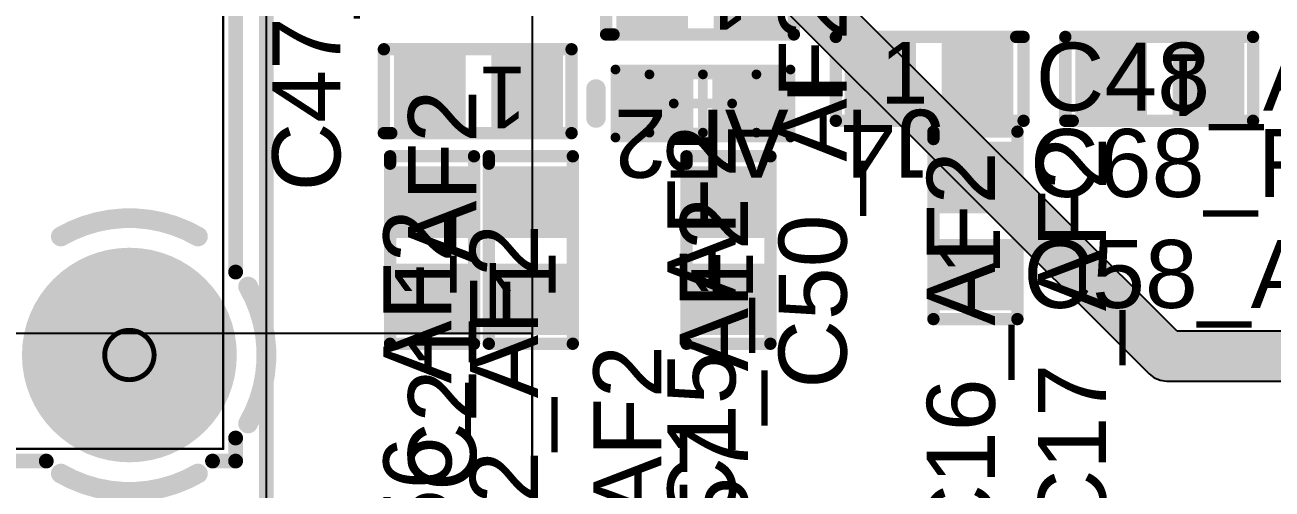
# Model space of a CAD drawing. Header units: inches. Extents: x -1.3 to 11.9, y -6.8 to 4.2.
# Drawn here: x 0.215 to 0.72, y 0.594 to 0.782 of the extents above; entities that cross this region are included whole.
import ezdxf

# ---------------------------------------------------------------- set-up
doc = ezdxf.new("R2010")
doc.units = ezdxf.units.IN
doc.header["$MEASUREMENT"] = 0
for name, color, linetype in [('02_GND1', 76, 'Continuous'), ('03_SIG1', 76, 'Continuous'), ('04_GND2', 16, 'Continuous'), ('05_SIG2', 156, 'Continuous'), ('06_GND3', 216, 'Continuous'), ('07_SIG3', 216, 'Continuous'), ('08_GND4', 136, 'Continuous'), ('09_PWR1', 136, 'Continuous'), ('10_PWR2', 136, 'Continuous'), ('11_GND5', 136, 'Continuous'), ('12_SIG4', 7, 'Continuous'), ('13_GND6', 136, 'Continuous'), ('14_SIG5', 136, 'Continuous'), ('15_GND7', 136, 'Continuous'), ('AB', 56, 'Continuous'), ('ASSY_DWG_INFO', 56, 'Continuous'), ('BOTTOM', 5, 'Continuous'), ('Bottom Solder', 6, 'Continuous'), ('FAB', 56, 'Continuous'), ('FAB_DWG_INFO', 1, 'Continuous'), ('Mechanical 13', 56, 'Continuous'), ('Pad Holes', 156, 'Continuous'), ('POT_INFO', 56, 'Continuous'), ('TOP', 1, 'Continuous'), ('Top Overlay', 2, 'Continuous'), ('Top Paste', 8, 'Continuous'), ('Top Solder', 216, 'Continuous')]:
    doc.layers.add(name, color=color, linetype=linetype)
doc.styles.add('Arial', font='', dxfattribs={"height": 0.2})
doc.styles.get('Arial').set_extended_font_data('Arial')

# ---------------------------------------------------------------- blocks, each defined once
blk = doc.blocks.new('C0402_173')
at = {"layer": 'TOP'}
for points in [[(-0.031, -0.0125), (-0.031, 0.0125), (-0.006, 0.0125), (-0.006, -0.0125)], [(0.0084, -0.0125), (0.0084, 0.0125), (0.0334, 0.0125), (0.0334, -0.0125)]]:
    blk.add_hatch(color=1, dxfattribs=at).paths.add_polyline_path(points)
at = {"layer": 'Top Paste'}
for points in [[(-0.031, -0.0125), (-0.031, 0.0125), (-0.006, 0.0125), (-0.006, -0.0125)], [(0.0084, -0.0125), (0.0084, 0.0125), (0.0334, 0.0125), (0.0334, -0.0125)]]:
    blk.add_hatch(color=8, dxfattribs=at).paths.add_polyline_path(points)
at = {"layer": 'Top Solder'}
for points in [[(-0.033, -0.0145), (-0.033, 0.0145), (-0.004, 0.0145), (-0.004, -0.0145)], [(0.0064, -0.0145), (0.0064, 0.0145), (0.0354, 0.0145), (0.0354, -0.0145)]]:
    blk.add_hatch(color=216, dxfattribs=at).paths.add_polyline_path(points)
at = {"layer": 'ASSY_DWG_INFO'}
for points in [[(-0.0365, 0.017, 0.005, 0.005, 0), (-0.0365, -0.017, 0.005, 0.005, 0)], [(0.0395, 0.017, 0.005, 0.005, 0), (-0.0365, 0.017, 0.005, 0.005, 0)], [(0.0395, 0.017, 0.005, 0.005, 0), (0.0395, -0.017, 0.005, 0.005, 0)], [(0.0395, -0.017, 0.005, 0.005, 0), (-0.0365, -0.017, 0.005, 0.005, 0)]]:
    blk.add_lwpolyline(points, format="xyseb", dxfattribs=at)
for points in [[(-0.03775, 0.017, 0.0025, 0.0025, 1), (-0.03525, 0.017, 0.0025, 0.0025, 1)], [(-0.03775, 0.017, 0.0025, 0.0025, 1), (-0.03525, 0.017, 0.0025, 0.0025, 1)], [(0.03825, 0.017, 0.0025, 0.0025, 1), (0.04075, 0.017, 0.0025, 0.0025, 1)], [(0.03825, 0.017, 0.0025, 0.0025, 1), (0.04075, 0.017, 0.0025, 0.0025, 1)], [(-0.03775, -0.017, 0.0025, 0.0025, 1), (-0.03525, -0.017, 0.0025, 0.0025, 1)], [(-0.03775, -0.017, 0.0025, 0.0025, 1), (-0.03525, -0.017, 0.0025, 0.0025, 1)], [(0.03825, -0.017, 0.0025, 0.0025, 1), (0.04075, -0.017, 0.0025, 0.0025, 1)], [(0.03825, -0.017, 0.0025, 0.0025, 1), (0.04075, -0.017, 0.0025, 0.0025, 1)]]:
    blk.add_lwpolyline(points, format="xyseb", close=True, dxfattribs=at)
at = {"layer": 'Top Overlay'}
for points in [[(0.0365, 0.017, 0.005, 0.005, 0), (-0.0365, 0.017, 0.005, 0.005, 0)], [(-0.0365, 0.017, 0.005, 0.005, 0), (-0.0365, -0.017, 0.005, 0.005, 0)], [(0.0395, 0.017, 0.005, 0.005, 0), (0.0365, 0.017, 0.005, 0.005, 0)], [(0.0395, 0.017, 0.005, 0.005, 0), (0.0395, -0.017, 0.005, 0.005, 0)], [(0.0395, -0.017, 0.005, 0.005, 0), (-0.0365, -0.017, 0.005, 0.005, 0)]]:
    blk.add_lwpolyline(points, format="xyseb", dxfattribs=at)
for points in [[(-0.03775, 0.017, 0.0025, 0.0025, 1), (-0.03525, 0.017, 0.0025, 0.0025, 1)], [(-0.03775, 0.017, 0.0025, 0.0025, 1), (-0.03525, 0.017, 0.0025, 0.0025, 1)], [(0.03525, 0.017, 0.0025, 0.0025, 1), (0.03775, 0.017, 0.0025, 0.0025, 1)], [(0.03525, 0.017, 0.0025, 0.0025, 1), (0.03775, 0.017, 0.0025, 0.0025, 1)], [(0.03825, 0.017, 0.0025, 0.0025, 1), (0.04075, 0.017, 0.0025, 0.0025, 1)], [(0.03825, 0.017, 0.0025, 0.0025, 1), (0.04075, 0.017, 0.0025, 0.0025, 1)], [(-0.03775, -0.017, 0.0025, 0.0025, 1), (-0.03525, -0.017, 0.0025, 0.0025, 1)], [(-0.03775, -0.017, 0.0025, 0.0025, 1), (-0.03525, -0.017, 0.0025, 0.0025, 1)], [(0.03825, -0.017, 0.0025, 0.0025, 1), (0.04075, -0.017, 0.0025, 0.0025, 1)], [(0.03825, -0.017, 0.0025, 0.0025, 1), (0.04075, -0.017, 0.0025, 0.0025, 1)]]:
    blk.add_lwpolyline(points, format="xyseb", close=True, dxfattribs=at)
at = {"layer": 'FAB', "style": 'Arial'}
blk.add_text('1', height=0.025, dxfattribs=at).set_placement((-0.0185, -0.01))
blk = doc.blocks.new('C0402_188')
at = {"layer": 'TOP'}
for points in [[(-0.031, -0.0125), (-0.031, 0.0125), (-0.006, 0.0125), (-0.006, -0.0125)], [(0.0084, -0.0125), (0.0084, 0.0125), (0.0334, 0.0125), (0.0334, -0.0125)]]:
    blk.add_hatch(color=1, dxfattribs=at).paths.add_polyline_path(points)
at = {"layer": 'Top Paste'}
for points in [[(-0.031, -0.0125), (-0.031, 0.0125), (-0.006, 0.0125), (-0.006, -0.0125)], [(0.0084, -0.0125), (0.0084, 0.0125), (0.0334, 0.0125), (0.0334, -0.0125)]]:
    blk.add_hatch(color=8, dxfattribs=at).paths.add_polyline_path(points)
at = {"layer": 'Top Solder'}
for points in [[(-0.033, -0.0145), (-0.033, 0.0145), (-0.004, 0.0145), (-0.004, -0.0145)], [(0.0064, -0.0145), (0.0064, 0.0145), (0.0354, 0.0145), (0.0354, -0.0145)]]:
    blk.add_hatch(color=216, dxfattribs=at).paths.add_polyline_path(points)
at = {"layer": 'ASSY_DWG_INFO'}
for points in [[(-0.0365, 0.017, 0.005, 0.005, 0), (-0.0365, -0.017, 0.005, 0.005, 0)], [(-0.0365, 0.017, 0.005, 0.005, 0), (0.0395, 0.017, 0.005, 0.005, 0)], [(0.0395, 0.017, 0.005, 0.005, 0), (0.0395, -0.017, 0.005, 0.005, 0)], [(-0.0365, -0.017, 0.005, 0.005, 0), (0.0395, -0.017, 0.005, 0.005, 0)]]:
    blk.add_lwpolyline(points, format="xyseb", dxfattribs=at)
for points in [[(-0.03775, 0.017, 0.0025, 0.0025, 1), (-0.03525, 0.017, 0.0025, 0.0025, 1)], [(-0.03775, 0.017, 0.0025, 0.0025, 1), (-0.03525, 0.017, 0.0025, 0.0025, 1)], [(0.03825, 0.017, 0.0025, 0.0025, 1), (0.04075, 0.017, 0.0025, 0.0025, 1)], [(0.03825, 0.017, 0.0025, 0.0025, 1), (0.04075, 0.017, 0.0025, 0.0025, 1)], [(-0.03775, -0.017, 0.0025, 0.0025, 1), (-0.03525, -0.017, 0.0025, 0.0025, 1)], [(-0.03775, -0.017, 0.0025, 0.0025, 1), (-0.03525, -0.017, 0.0025, 0.0025, 1)], [(0.03825, -0.017, 0.0025, 0.0025, 1), (0.04075, -0.017, 0.0025, 0.0025, 1)], [(0.03825, -0.017, 0.0025, 0.0025, 1), (0.04075, -0.017, 0.0025, 0.0025, 1)]]:
    blk.add_lwpolyline(points, format="xyseb", close=True, dxfattribs=at)
at = {"layer": 'Top Overlay'}
for points in [[(-0.0365, 0.017, 0.005, 0.005, 0), (0.0365, 0.017, 0.005, 0.005, 0)], [(-0.0365, 0.017, 0.005, 0.005, 0), (-0.0365, -0.017, 0.005, 0.005, 0)], [(0.0365, 0.017, 0.005, 0.005, 0), (0.0395, 0.017, 0.005, 0.005, 0)], [(0.0395, 0.017, 0.005, 0.005, 0), (0.0395, -0.017, 0.005, 0.005, 0)], [(-0.0365, -0.017, 0.005, 0.005, 0), (0.0395, -0.017, 0.005, 0.005, 0)]]:
    blk.add_lwpolyline(points, format="xyseb", dxfattribs=at)
for points in [[(-0.03775, 0.017, 0.0025, 0.0025, 1), (-0.03525, 0.017, 0.0025, 0.0025, 1)], [(-0.03775, 0.017, 0.0025, 0.0025, 1), (-0.03525, 0.017, 0.0025, 0.0025, 1)], [(0.03525, 0.017, 0.0025, 0.0025, 1), (0.03775, 0.017, 0.0025, 0.0025, 1)], [(0.03525, 0.017, 0.0025, 0.0025, 1), (0.03775, 0.017, 0.0025, 0.0025, 1)], [(0.03825, 0.017, 0.0025, 0.0025, 1), (0.04075, 0.017, 0.0025, 0.0025, 1)], [(0.03825, 0.017, 0.0025, 0.0025, 1), (0.04075, 0.017, 0.0025, 0.0025, 1)], [(-0.03775, -0.017, 0.0025, 0.0025, 1), (-0.03525, -0.017, 0.0025, 0.0025, 1)], [(-0.03775, -0.017, 0.0025, 0.0025, 1), (-0.03525, -0.017, 0.0025, 0.0025, 1)], [(0.03825, -0.017, 0.0025, 0.0025, 1), (0.04075, -0.017, 0.0025, 0.0025, 1)], [(0.03825, -0.017, 0.0025, 0.0025, 1), (0.04075, -0.017, 0.0025, 0.0025, 1)]]:
    blk.add_lwpolyline(points, format="xyseb", close=True, dxfattribs=at)
at = {"layer": 'FAB', "style": 'Arial'}
blk.add_text('1', height=0.025, dxfattribs=at).set_placement((-0.0185, -0.01))
blk = doc.blocks.new('C0402_190')
at = {"layer": 'TOP'}
for points in [[(-0.031, -0.0125), (-0.031, 0.0125), (-0.006, 0.0125), (-0.006, -0.0125)], [(0.0084, -0.0125), (0.0084, 0.0125), (0.0334, 0.0125), (0.0334, -0.0125)]]:
    blk.add_hatch(color=1, dxfattribs=at).paths.add_polyline_path(points)
at = {"layer": 'Top Paste'}
for points in [[(-0.031, -0.0125), (-0.031, 0.0125), (-0.006, 0.0125), (-0.006, -0.0125)], [(0.0084, -0.0125), (0.0084, 0.0125), (0.0334, 0.0125), (0.0334, -0.0125)]]:
    blk.add_hatch(color=8, dxfattribs=at).paths.add_polyline_path(points)
at = {"layer": 'Top Solder'}
for points in [[(-0.033, -0.0145), (-0.033, 0.0145), (-0.004, 0.0145), (-0.004, -0.0145)], [(0.0064, -0.0145), (0.0064, 0.0145), (0.0354, 0.0145), (0.0354, -0.0145)]]:
    blk.add_hatch(color=216, dxfattribs=at).paths.add_polyline_path(points)
at = {"layer": 'ASSY_DWG_INFO'}
for points in [[(-0.0365, 0.017, 0.005, 0.005, 0), (-0.0365, -0.017, 0.005, 0.005, 0)], [(-0.0365, 0.017, 0.005, 0.005, 0), (0.0395, 0.017, 0.005, 0.005, 0)], [(0.0395, 0.017, 0.005, 0.005, 0), (0.0395, -0.017, 0.005, 0.005, 0)], [(-0.0365, -0.017, 0.005, 0.005, 0), (0.0395, -0.017, 0.005, 0.005, 0)]]:
    blk.add_lwpolyline(points, format="xyseb", dxfattribs=at)
for points in [[(-0.03775, 0.017, 0.0025, 0.0025, 1), (-0.03525, 0.017, 0.0025, 0.0025, 1)], [(-0.03775, 0.017, 0.0025, 0.0025, 1), (-0.03525, 0.017, 0.0025, 0.0025, 1)], [(0.03825, 0.017, 0.0025, 0.0025, 1), (0.04075, 0.017, 0.0025, 0.0025, 1)], [(0.03825, 0.017, 0.0025, 0.0025, 1), (0.04075, 0.017, 0.0025, 0.0025, 1)], [(-0.03775, -0.017, 0.0025, 0.0025, 1), (-0.03525, -0.017, 0.0025, 0.0025, 1)], [(-0.03775, -0.017, 0.0025, 0.0025, 1), (-0.03525, -0.017, 0.0025, 0.0025, 1)], [(0.03825, -0.017, 0.0025, 0.0025, 1), (0.04075, -0.017, 0.0025, 0.0025, 1)], [(0.03825, -0.017, 0.0025, 0.0025, 1), (0.04075, -0.017, 0.0025, 0.0025, 1)]]:
    blk.add_lwpolyline(points, format="xyseb", close=True, dxfattribs=at)
at = {"layer": 'Top Overlay'}
for points in [[(-0.0365, 0.017, 0.005, 0.005, 0), (0.0365, 0.017, 0.005, 0.005, 0)], [(-0.0365, 0.017, 0.005, 0.005, 0), (-0.0365, -0.017, 0.005, 0.005, 0)], [(0.0365, 0.017, 0.005, 0.005, 0), (0.0395, 0.017, 0.005, 0.005, 0)], [(0.0395, 0.017, 0.005, 0.005, 0), (0.0395, -0.017, 0.005, 0.005, 0)], [(-0.0365, -0.017, 0.005, 0.005, 0), (0.0395, -0.017, 0.005, 0.005, 0)]]:
    blk.add_lwpolyline(points, format="xyseb", dxfattribs=at)
for points in [[(-0.03775, 0.017, 0.0025, 0.0025, 1), (-0.03525, 0.017, 0.0025, 0.0025, 1)], [(-0.03775, 0.017, 0.0025, 0.0025, 1), (-0.03525, 0.017, 0.0025, 0.0025, 1)], [(0.03525, 0.017, 0.0025, 0.0025, 1), (0.03775, 0.017, 0.0025, 0.0025, 1)], [(0.03525, 0.017, 0.0025, 0.0025, 1), (0.03775, 0.017, 0.0025, 0.0025, 1)], [(0.03825, 0.017, 0.0025, 0.0025, 1), (0.04075, 0.017, 0.0025, 0.0025, 1)], [(0.03825, 0.017, 0.0025, 0.0025, 1), (0.04075, 0.017, 0.0025, 0.0025, 1)], [(-0.03775, -0.017, 0.0025, 0.0025, 1), (-0.03525, -0.017, 0.0025, 0.0025, 1)], [(-0.03775, -0.017, 0.0025, 0.0025, 1), (-0.03525, -0.017, 0.0025, 0.0025, 1)], [(0.03825, -0.017, 0.0025, 0.0025, 1), (0.04075, -0.017, 0.0025, 0.0025, 1)], [(0.03825, -0.017, 0.0025, 0.0025, 1), (0.04075, -0.017, 0.0025, 0.0025, 1)]]:
    blk.add_lwpolyline(points, format="xyseb", close=True, dxfattribs=at)
at = {"layer": 'FAB', "style": 'Arial'}
blk.add_text('1', height=0.025, dxfattribs=at).set_placement((-0.0185, -0.01))
blk = doc.blocks.new('C0402_192')
at = {"layer": 'TOP'}
for points in [[(-0.031, -0.0125), (-0.031, 0.0125), (-0.006, 0.0125), (-0.006, -0.0125)], [(0.0084, -0.0125), (0.0084, 0.0125), (0.0334, 0.0125), (0.0334, -0.0125)]]:
    blk.add_hatch(color=1, dxfattribs=at).paths.add_polyline_path(points)
at = {"layer": 'Top Paste'}
for points in [[(-0.031, -0.0125), (-0.031, 0.0125), (-0.006, 0.0125), (-0.006, -0.0125)], [(0.0084, -0.0125), (0.0084, 0.0125), (0.0334, 0.0125), (0.0334, -0.0125)]]:
    blk.add_hatch(color=8, dxfattribs=at).paths.add_polyline_path(points)
at = {"layer": 'Top Solder'}
for points in [[(-0.033, -0.0145), (-0.033, 0.0145), (-0.004, 0.0145), (-0.004, -0.0145)], [(0.0064, -0.0145), (0.0064, 0.0145), (0.0354, 0.0145), (0.0354, -0.0145)]]:
    blk.add_hatch(color=216, dxfattribs=at).paths.add_polyline_path(points)
at = {"layer": 'ASSY_DWG_INFO'}
for points in [[(-0.0365, 0.017, 0.005, 0.005, 0), (-0.0365, -0.017, 0.005, 0.005, 0)], [(-0.0365, 0.017, 0.005, 0.005, 0), (0.0395, 0.017, 0.005, 0.005, 0)], [(0.0395, 0.017, 0.005, 0.005, 0), (0.0395, -0.017, 0.005, 0.005, 0)], [(-0.0365, -0.017, 0.005, 0.005, 0), (0.0395, -0.017, 0.005, 0.005, 0)]]:
    blk.add_lwpolyline(points, format="xyseb", dxfattribs=at)
for points in [[(-0.03775, 0.017, 0.0025, 0.0025, 1), (-0.03525, 0.017, 0.0025, 0.0025, 1)], [(-0.03775, 0.017, 0.0025, 0.0025, 1), (-0.03525, 0.017, 0.0025, 0.0025, 1)], [(0.03825, 0.017, 0.0025, 0.0025, 1), (0.04075, 0.017, 0.0025, 0.0025, 1)], [(0.03825, 0.017, 0.0025, 0.0025, 1), (0.04075, 0.017, 0.0025, 0.0025, 1)], [(-0.03775, -0.017, 0.0025, 0.0025, 1), (-0.03525, -0.017, 0.0025, 0.0025, 1)], [(-0.03775, -0.017, 0.0025, 0.0025, 1), (-0.03525, -0.017, 0.0025, 0.0025, 1)], [(0.03825, -0.017, 0.0025, 0.0025, 1), (0.04075, -0.017, 0.0025, 0.0025, 1)], [(0.03825, -0.017, 0.0025, 0.0025, 1), (0.04075, -0.017, 0.0025, 0.0025, 1)]]:
    blk.add_lwpolyline(points, format="xyseb", close=True, dxfattribs=at)
at = {"layer": 'Top Overlay'}
for points in [[(-0.0365, 0.017, 0.005, 0.005, 0), (0.0365, 0.017, 0.005, 0.005, 0)], [(-0.0365, 0.017, 0.005, 0.005, 0), (-0.0365, -0.017, 0.005, 0.005, 0)], [(0.0365, 0.017, 0.005, 0.005, 0), (0.0395, 0.017, 0.005, 0.005, 0)], [(0.0395, 0.017, 0.005, 0.005, 0), (0.0395, -0.017, 0.005, 0.005, 0)], [(-0.0365, -0.017, 0.005, 0.005, 0), (0.0395, -0.017, 0.005, 0.005, 0)]]:
    blk.add_lwpolyline(points, format="xyseb", dxfattribs=at)
for points in [[(-0.03775, 0.017, 0.0025, 0.0025, 1), (-0.03525, 0.017, 0.0025, 0.0025, 1)], [(-0.03775, 0.017, 0.0025, 0.0025, 1), (-0.03525, 0.017, 0.0025, 0.0025, 1)], [(0.03525, 0.017, 0.0025, 0.0025, 1), (0.03775, 0.017, 0.0025, 0.0025, 1)], [(0.03525, 0.017, 0.0025, 0.0025, 1), (0.03775, 0.017, 0.0025, 0.0025, 1)], [(0.03825, 0.017, 0.0025, 0.0025, 1), (0.04075, 0.017, 0.0025, 0.0025, 1)], [(0.03825, 0.017, 0.0025, 0.0025, 1), (0.04075, 0.017, 0.0025, 0.0025, 1)], [(-0.03775, -0.017, 0.0025, 0.0025, 1), (-0.03525, -0.017, 0.0025, 0.0025, 1)], [(-0.03775, -0.017, 0.0025, 0.0025, 1), (-0.03525, -0.017, 0.0025, 0.0025, 1)], [(0.03825, -0.017, 0.0025, 0.0025, 1), (0.04075, -0.017, 0.0025, 0.0025, 1)], [(0.03825, -0.017, 0.0025, 0.0025, 1), (0.04075, -0.017, 0.0025, 0.0025, 1)]]:
    blk.add_lwpolyline(points, format="xyseb", close=True, dxfattribs=at)
at = {"layer": 'FAB', "style": 'Arial'}
blk.add_text('1', height=0.025, dxfattribs=at).set_placement((-0.0185, -0.01))
blk = doc.blocks.new('C0402_200')
at = {"layer": 'TOP'}
for points in [[(-0.031, -0.0125), (-0.031, 0.0125), (-0.006, 0.0125), (-0.006, -0.0125)], [(0.0084, -0.0125), (0.0084, 0.0125), (0.0334, 0.0125), (0.0334, -0.0125)]]:
    blk.add_hatch(color=1, dxfattribs=at).paths.add_polyline_path(points)
at = {"layer": 'Top Paste'}
for points in [[(-0.031, -0.0125), (-0.031, 0.0125), (-0.006, 0.0125), (-0.006, -0.0125)], [(0.0084, -0.0125), (0.0084, 0.0125), (0.0334, 0.0125), (0.0334, -0.0125)]]:
    blk.add_hatch(color=8, dxfattribs=at).paths.add_polyline_path(points)
at = {"layer": 'Top Solder'}
for points in [[(-0.033, -0.0145), (-0.033, 0.0145), (-0.004, 0.0145), (-0.004, -0.0145)], [(0.0064, -0.0145), (0.0064, 0.0145), (0.0354, 0.0145), (0.0354, -0.0145)]]:
    blk.add_hatch(color=216, dxfattribs=at).paths.add_polyline_path(points)
at = {"layer": 'ASSY_DWG_INFO'}
for points in [[(-0.0365, 0.017, 0.005, 0.005, 0), (-0.0365, -0.017, 0.005, 0.005, 0)], [(-0.0365, 0.017, 0.005, 0.005, 0), (0.0395, 0.017, 0.005, 0.005, 0)], [(0.0395, 0.017, 0.005, 0.005, 0), (0.0395, -0.017, 0.005, 0.005, 0)], [(-0.0365, -0.017, 0.005, 0.005, 0), (0.0395, -0.017, 0.005, 0.005, 0)]]:
    blk.add_lwpolyline(points, format="xyseb", dxfattribs=at)
for points in [[(-0.03775, 0.017, 0.0025, 0.0025, 1), (-0.03525, 0.017, 0.0025, 0.0025, 1)], [(-0.03775, 0.017, 0.0025, 0.0025, 1), (-0.03525, 0.017, 0.0025, 0.0025, 1)], [(0.03825, 0.017, 0.0025, 0.0025, 1), (0.04075, 0.017, 0.0025, 0.0025, 1)], [(0.03825, 0.017, 0.0025, 0.0025, 1), (0.04075, 0.017, 0.0025, 0.0025, 1)], [(-0.03775, -0.017, 0.0025, 0.0025, 1), (-0.03525, -0.017, 0.0025, 0.0025, 1)], [(-0.03775, -0.017, 0.0025, 0.0025, 1), (-0.03525, -0.017, 0.0025, 0.0025, 1)], [(0.03825, -0.017, 0.0025, 0.0025, 1), (0.04075, -0.017, 0.0025, 0.0025, 1)], [(0.03825, -0.017, 0.0025, 0.0025, 1), (0.04075, -0.017, 0.0025, 0.0025, 1)]]:
    blk.add_lwpolyline(points, format="xyseb", close=True, dxfattribs=at)
at = {"layer": 'Top Overlay'}
for points in [[(-0.0365, 0.017, 0.005, 0.005, 0), (0.0365, 0.017, 0.005, 0.005, 0)], [(-0.0365, 0.017, 0.005, 0.005, 0), (-0.0365, -0.017, 0.005, 0.005, 0)], [(0.0365, 0.017, 0.005, 0.005, 0), (0.0395, 0.017, 0.005, 0.005, 0)], [(0.0395, 0.017, 0.005, 0.005, 0), (0.0395, -0.017, 0.005, 0.005, 0)], [(-0.0365, -0.017, 0.005, 0.005, 0), (0.0395, -0.017, 0.005, 0.005, 0)]]:
    blk.add_lwpolyline(points, format="xyseb", dxfattribs=at)
for points in [[(-0.03775, 0.017, 0.0025, 0.0025, 1), (-0.03525, 0.017, 0.0025, 0.0025, 1)], [(-0.03775, 0.017, 0.0025, 0.0025, 1), (-0.03525, 0.017, 0.0025, 0.0025, 1)], [(0.03525, 0.017, 0.0025, 0.0025, 1), (0.03775, 0.017, 0.0025, 0.0025, 1)], [(0.03525, 0.017, 0.0025, 0.0025, 1), (0.03775, 0.017, 0.0025, 0.0025, 1)], [(0.03825, 0.017, 0.0025, 0.0025, 1), (0.04075, 0.017, 0.0025, 0.0025, 1)], [(0.03825, 0.017, 0.0025, 0.0025, 1), (0.04075, 0.017, 0.0025, 0.0025, 1)], [(-0.03775, -0.017, 0.0025, 0.0025, 1), (-0.03525, -0.017, 0.0025, 0.0025, 1)], [(-0.03775, -0.017, 0.0025, 0.0025, 1), (-0.03525, -0.017, 0.0025, 0.0025, 1)], [(0.03825, -0.017, 0.0025, 0.0025, 1), (0.04075, -0.017, 0.0025, 0.0025, 1)], [(0.03825, -0.017, 0.0025, 0.0025, 1), (0.04075, -0.017, 0.0025, 0.0025, 1)]]:
    blk.add_lwpolyline(points, format="xyseb", close=True, dxfattribs=at)
at = {"layer": 'FAB', "style": 'Arial'}
blk.add_text('1', height=0.025, dxfattribs=at).set_placement((-0.0185, -0.01))
blk = doc.blocks.new('C0402_204')
at = {"layer": 'TOP'}
for points in [[(-0.031, -0.0125), (-0.031, 0.0125), (-0.006, 0.0125), (-0.006, -0.0125)], [(0.0084, -0.0125), (0.0084, 0.0125), (0.0334, 0.0125), (0.0334, -0.0125)]]:
    blk.add_hatch(color=1, dxfattribs=at).paths.add_polyline_path(points)
at = {"layer": 'Top Paste'}
for points in [[(-0.031, -0.0125), (-0.031, 0.0125), (-0.006, 0.0125), (-0.006, -0.0125)], [(0.0084, -0.0125), (0.0084, 0.0125), (0.0334, 0.0125), (0.0334, -0.0125)]]:
    blk.add_hatch(color=8, dxfattribs=at).paths.add_polyline_path(points)
at = {"layer": 'Top Solder'}
for points in [[(-0.033, -0.0145), (-0.033, 0.0145), (-0.004, 0.0145), (-0.004, -0.0145)], [(0.0064, -0.0145), (0.0064, 0.0145), (0.0354, 0.0145), (0.0354, -0.0145)]]:
    blk.add_hatch(color=216, dxfattribs=at).paths.add_polyline_path(points)
at = {"layer": 'ASSY_DWG_INFO'}
for points in [[(-0.0365, 0.017, 0.005, 0.005, 0), (-0.0365, -0.017, 0.005, 0.005, 0)], [(0.0395, 0.017, 0.005, 0.005, 0), (-0.0365, 0.017, 0.005, 0.005, 0)], [(0.0395, 0.017, 0.005, 0.005, 0), (0.0395, -0.017, 0.005, 0.005, 0)], [(0.0395, -0.017, 0.005, 0.005, 0), (-0.0365, -0.017, 0.005, 0.005, 0)]]:
    blk.add_lwpolyline(points, format="xyseb", dxfattribs=at)
for points in [[(-0.03775, 0.017, 0.0025, 0.0025, 1), (-0.03525, 0.017, 0.0025, 0.0025, 1)], [(-0.03775, 0.017, 0.0025, 0.0025, 1), (-0.03525, 0.017, 0.0025, 0.0025, 1)], [(0.03825, 0.017, 0.0025, 0.0025, 1), (0.04075, 0.017, 0.0025, 0.0025, 1)], [(0.03825, 0.017, 0.0025, 0.0025, 1), (0.04075, 0.017, 0.0025, 0.0025, 1)], [(-0.03775, -0.017, 0.0025, 0.0025, 1), (-0.03525, -0.017, 0.0025, 0.0025, 1)], [(-0.03775, -0.017, 0.0025, 0.0025, 1), (-0.03525, -0.017, 0.0025, 0.0025, 1)], [(0.03825, -0.017, 0.0025, 0.0025, 1), (0.04075, -0.017, 0.0025, 0.0025, 1)], [(0.03825, -0.017, 0.0025, 0.0025, 1), (0.04075, -0.017, 0.0025, 0.0025, 1)]]:
    blk.add_lwpolyline(points, format="xyseb", close=True, dxfattribs=at)
at = {"layer": 'Top Overlay'}
for points in [[(0.0365, 0.017, 0.005, 0.005, 0), (-0.0365, 0.017, 0.005, 0.005, 0)], [(-0.0365, 0.017, 0.005, 0.005, 0), (-0.0365, -0.017, 0.005, 0.005, 0)], [(0.0395, 0.017, 0.005, 0.005, 0), (0.0365, 0.017, 0.005, 0.005, 0)], [(0.0395, 0.017, 0.005, 0.005, 0), (0.0395, -0.017, 0.005, 0.005, 0)], [(0.0395, -0.017, 0.005, 0.005, 0), (-0.0365, -0.017, 0.005, 0.005, 0)]]:
    blk.add_lwpolyline(points, format="xyseb", dxfattribs=at)
for points in [[(-0.03775, 0.017, 0.0025, 0.0025, 1), (-0.03525, 0.017, 0.0025, 0.0025, 1)], [(-0.03775, 0.017, 0.0025, 0.0025, 1), (-0.03525, 0.017, 0.0025, 0.0025, 1)], [(0.03525, 0.017, 0.0025, 0.0025, 1), (0.03775, 0.017, 0.0025, 0.0025, 1)], [(0.03525, 0.017, 0.0025, 0.0025, 1), (0.03775, 0.017, 0.0025, 0.0025, 1)], [(0.03825, 0.017, 0.0025, 0.0025, 1), (0.04075, 0.017, 0.0025, 0.0025, 1)], [(0.03825, 0.017, 0.0025, 0.0025, 1), (0.04075, 0.017, 0.0025, 0.0025, 1)], [(-0.03775, -0.017, 0.0025, 0.0025, 1), (-0.03525, -0.017, 0.0025, 0.0025, 1)], [(-0.03775, -0.017, 0.0025, 0.0025, 1), (-0.03525, -0.017, 0.0025, 0.0025, 1)], [(0.03825, -0.017, 0.0025, 0.0025, 1), (0.04075, -0.017, 0.0025, 0.0025, 1)], [(0.03825, -0.017, 0.0025, 0.0025, 1), (0.04075, -0.017, 0.0025, 0.0025, 1)]]:
    blk.add_lwpolyline(points, format="xyseb", close=True, dxfattribs=at)
at = {"layer": 'FAB', "style": 'Arial'}
blk.add_text('1', height=0.025, dxfattribs=at).set_placement((-0.0185, -0.01))
blk = doc.blocks.new('C0402_208')
at = {"layer": 'TOP'}
for points in [[(-0.031, -0.0125), (-0.031, 0.0125), (-0.006, 0.0125), (-0.006, -0.0125)], [(0.0084, -0.0125), (0.0084, 0.0125), (0.0334, 0.0125), (0.0334, -0.0125)]]:
    blk.add_hatch(color=1, dxfattribs=at).paths.add_polyline_path(points)
at = {"layer": 'Top Paste'}
for points in [[(-0.031, -0.0125), (-0.031, 0.0125), (-0.006, 0.0125), (-0.006, -0.0125)], [(0.0084, -0.0125), (0.0084, 0.0125), (0.0334, 0.0125), (0.0334, -0.0125)]]:
    blk.add_hatch(color=8, dxfattribs=at).paths.add_polyline_path(points)
at = {"layer": 'Top Solder'}
for points in [[(-0.033, -0.0145), (-0.033, 0.0145), (-0.004, 0.0145), (-0.004, -0.0145)], [(0.0064, -0.0145), (0.0064, 0.0145), (0.0354, 0.0145), (0.0354, -0.0145)]]:
    blk.add_hatch(color=216, dxfattribs=at).paths.add_polyline_path(points)
at = {"layer": 'ASSY_DWG_INFO'}
for points in [[(-0.0365, -0.017, 0.005, 0.005, 0), (-0.0365, 0.017, 0.005, 0.005, 0)], [(-0.0365, 0.017, 0.005, 0.005, 0), (0.0395, 0.017, 0.005, 0.005, 0)], [(0.0395, -0.017, 0.005, 0.005, 0), (0.0395, 0.017, 0.005, 0.005, 0)], [(-0.0365, -0.017, 0.005, 0.005, 0), (0.0395, -0.017, 0.005, 0.005, 0)]]:
    blk.add_lwpolyline(points, format="xyseb", dxfattribs=at)
for points in [[(-0.03775, 0.017, 0.0025, 0.0025, 1), (-0.03525, 0.017, 0.0025, 0.0025, 1)], [(-0.03775, 0.017, 0.0025, 0.0025, 1), (-0.03525, 0.017, 0.0025, 0.0025, 1)], [(0.03825, 0.017, 0.0025, 0.0025, 1), (0.04075, 0.017, 0.0025, 0.0025, 1)], [(0.03825, 0.017, 0.0025, 0.0025, 1), (0.04075, 0.017, 0.0025, 0.0025, 1)], [(-0.03775, -0.017, 0.0025, 0.0025, 1), (-0.03525, -0.017, 0.0025, 0.0025, 1)], [(-0.03775, -0.017, 0.0025, 0.0025, 1), (-0.03525, -0.017, 0.0025, 0.0025, 1)], [(0.03825, -0.017, 0.0025, 0.0025, 1), (0.04075, -0.017, 0.0025, 0.0025, 1)], [(0.03825, -0.017, 0.0025, 0.0025, 1), (0.04075, -0.017, 0.0025, 0.0025, 1)]]:
    blk.add_lwpolyline(points, format="xyseb", close=True, dxfattribs=at)
at = {"layer": 'Top Overlay'}
for points in [[(-0.0365, 0.017, 0.005, 0.005, 0), (0.0365, 0.017, 0.005, 0.005, 0)], [(-0.0365, -0.017, 0.005, 0.005, 0), (-0.0365, 0.017, 0.005, 0.005, 0)], [(0.0365, 0.017, 0.005, 0.005, 0), (0.0395, 0.017, 0.005, 0.005, 0)], [(0.0395, -0.017, 0.005, 0.005, 0), (0.0395, 0.017, 0.005, 0.005, 0)], [(-0.0365, -0.017, 0.005, 0.005, 0), (0.0395, -0.017, 0.005, 0.005, 0)]]:
    blk.add_lwpolyline(points, format="xyseb", dxfattribs=at)
for points in [[(-0.03775, 0.017, 0.0025, 0.0025, 1), (-0.03525, 0.017, 0.0025, 0.0025, 1)], [(-0.03775, 0.017, 0.0025, 0.0025, 1), (-0.03525, 0.017, 0.0025, 0.0025, 1)], [(0.03525, 0.017, 0.0025, 0.0025, 1), (0.03775, 0.017, 0.0025, 0.0025, 1)], [(0.03525, 0.017, 0.0025, 0.0025, 1), (0.03775, 0.017, 0.0025, 0.0025, 1)], [(0.03825, 0.017, 0.0025, 0.0025, 1), (0.04075, 0.017, 0.0025, 0.0025, 1)], [(0.03825, 0.017, 0.0025, 0.0025, 1), (0.04075, 0.017, 0.0025, 0.0025, 1)], [(-0.03775, -0.017, 0.0025, 0.0025, 1), (-0.03525, -0.017, 0.0025, 0.0025, 1)], [(-0.03775, -0.017, 0.0025, 0.0025, 1), (-0.03525, -0.017, 0.0025, 0.0025, 1)], [(0.03825, -0.017, 0.0025, 0.0025, 1), (0.04075, -0.017, 0.0025, 0.0025, 1)], [(0.03825, -0.017, 0.0025, 0.0025, 1), (0.04075, -0.017, 0.0025, 0.0025, 1)]]:
    blk.add_lwpolyline(points, format="xyseb", close=True, dxfattribs=at)
at = {"layer": 'FAB', "style": 'Arial'}
blk.add_text('1', height=0.025, rotation=360, dxfattribs=at).set_placement((-0.0185, -0.01))
blk = doc.blocks.new('C0402_210')
at = {"layer": 'TOP'}
for points in [[(-0.031, -0.0125), (-0.031, 0.0125), (-0.006, 0.0125), (-0.006, -0.0125)], [(0.0084, -0.0125), (0.0084, 0.0125), (0.0334, 0.0125), (0.0334, -0.0125)]]:
    blk.add_hatch(color=1, dxfattribs=at).paths.add_polyline_path(points)
at = {"layer": 'Top Paste'}
for points in [[(-0.031, -0.0125), (-0.031, 0.0125), (-0.006, 0.0125), (-0.006, -0.0125)], [(0.0084, -0.0125), (0.0084, 0.0125), (0.0334, 0.0125), (0.0334, -0.0125)]]:
    blk.add_hatch(color=8, dxfattribs=at).paths.add_polyline_path(points)
at = {"layer": 'Top Solder'}
for points in [[(-0.033, -0.0145), (-0.033, 0.0145), (-0.004, 0.0145), (-0.004, -0.0145)], [(0.0064, -0.0145), (0.0064, 0.0145), (0.0354, 0.0145), (0.0354, -0.0145)]]:
    blk.add_hatch(color=216, dxfattribs=at).paths.add_polyline_path(points)
at = {"layer": 'ASSY_DWG_INFO'}
for points in [[(-0.0365, 0.017, 0.005, 0.005, 0), (-0.0365, -0.017, 0.005, 0.005, 0)], [(0.0395, 0.017, 0.005, 0.005, 0), (-0.0365, 0.017, 0.005, 0.005, 0)], [(0.0395, 0.017, 0.005, 0.005, 0), (0.0395, -0.017, 0.005, 0.005, 0)], [(0.0395, -0.017, 0.005, 0.005, 0), (-0.0365, -0.017, 0.005, 0.005, 0)]]:
    blk.add_lwpolyline(points, format="xyseb", dxfattribs=at)
for points in [[(-0.03775, 0.017, 0.0025, 0.0025, 1), (-0.03525, 0.017, 0.0025, 0.0025, 1)], [(-0.03775, 0.017, 0.0025, 0.0025, 1), (-0.03525, 0.017, 0.0025, 0.0025, 1)], [(0.03825, 0.017, 0.0025, 0.0025, 1), (0.04075, 0.017, 0.0025, 0.0025, 1)], [(0.03825, 0.017, 0.0025, 0.0025, 1), (0.04075, 0.017, 0.0025, 0.0025, 1)], [(-0.03775, -0.017, 0.0025, 0.0025, 1), (-0.03525, -0.017, 0.0025, 0.0025, 1)], [(-0.03775, -0.017, 0.0025, 0.0025, 1), (-0.03525, -0.017, 0.0025, 0.0025, 1)], [(0.03825, -0.017, 0.0025, 0.0025, 1), (0.04075, -0.017, 0.0025, 0.0025, 1)], [(0.03825, -0.017, 0.0025, 0.0025, 1), (0.04075, -0.017, 0.0025, 0.0025, 1)]]:
    blk.add_lwpolyline(points, format="xyseb", close=True, dxfattribs=at)
at = {"layer": 'Top Overlay'}
for points in [[(0.0365, 0.017, 0.005, 0.005, 0), (-0.0365, 0.017, 0.005, 0.005, 0)], [(-0.0365, 0.017, 0.005, 0.005, 0), (-0.0365, -0.017, 0.005, 0.005, 0)], [(0.0395, 0.017, 0.005, 0.005, 0), (0.0365, 0.017, 0.005, 0.005, 0)], [(0.0395, 0.017, 0.005, 0.005, 0), (0.0395, -0.017, 0.005, 0.005, 0)], [(0.0395, -0.017, 0.005, 0.005, 0), (-0.0365, -0.017, 0.005, 0.005, 0)]]:
    blk.add_lwpolyline(points, format="xyseb", dxfattribs=at)
for points in [[(-0.03775, 0.017, 0.0025, 0.0025, 1), (-0.03525, 0.017, 0.0025, 0.0025, 1)], [(-0.03775, 0.017, 0.0025, 0.0025, 1), (-0.03525, 0.017, 0.0025, 0.0025, 1)], [(0.03525, 0.017, 0.0025, 0.0025, 1), (0.03775, 0.017, 0.0025, 0.0025, 1)], [(0.03525, 0.017, 0.0025, 0.0025, 1), (0.03775, 0.017, 0.0025, 0.0025, 1)], [(0.03825, 0.017, 0.0025, 0.0025, 1), (0.04075, 0.017, 0.0025, 0.0025, 1)], [(0.03825, 0.017, 0.0025, 0.0025, 1), (0.04075, 0.017, 0.0025, 0.0025, 1)], [(-0.03775, -0.017, 0.0025, 0.0025, 1), (-0.03525, -0.017, 0.0025, 0.0025, 1)], [(-0.03775, -0.017, 0.0025, 0.0025, 1), (-0.03525, -0.017, 0.0025, 0.0025, 1)], [(0.03825, -0.017, 0.0025, 0.0025, 1), (0.04075, -0.017, 0.0025, 0.0025, 1)], [(0.03825, -0.017, 0.0025, 0.0025, 1), (0.04075, -0.017, 0.0025, 0.0025, 1)]]:
    blk.add_lwpolyline(points, format="xyseb", close=True, dxfattribs=at)
at = {"layer": 'FAB', "style": 'Arial'}
blk.add_text('1', height=0.025, dxfattribs=at).set_placement((-0.0185, -0.01))
blk = doc.blocks.new('CONN_SMA_J_P_H_RA_TH1_SAI_B_333')
at = {"layer": 'AB'}
for p, q in [((-0.263, 0.263), (-0.263, -0.586)), ((0.263, 0.263), (-0.263, 0.263))]:
    blk.add_line(p, q, dxfattribs=at)
blk = doc.blocks.new('0402_A_370')
at = {"layer": 'TOP'}
for points in [[(-0.0315, -0.00984), (-0.0315, 0.00984), (-0.00787, 0.00984), (-0.00787, -0.00984)], [(0.00787, -0.00984), (0.00787, 0.00984), (0.0315, 0.00984), (0.0315, -0.00984)]]:
    blk.add_hatch(color=1, dxfattribs=at).paths.add_polyline_path(points)
at = {"layer": 'Top Paste'}
for points in [[(-0.0315, -0.00984), (-0.0315, 0.00984), (-0.00787, 0.00984), (-0.00787, -0.00984)], [(0.00787, -0.00984), (0.00787, 0.00984), (0.0315, 0.00984), (0.0315, -0.00984)]]:
    blk.add_hatch(color=8, dxfattribs=at).paths.add_polyline_path(points)
at = {"layer": 'Top Solder'}
for points in [[(-0.0355, -0.01384), (-0.0355, 0.01384), (-0.00387, 0.01384), (-0.00387, -0.01384)], [(0.00387, -0.01384), (0.00387, 0.01384), (0.0355, 0.01384), (0.0355, -0.01384)]]:
    blk.add_hatch(color=216, dxfattribs=at).paths.add_polyline_path(points)
at = {"layer": 'Mechanical 13'}
for points in [[(-0.02165, -0.01181, 0.00394, 0.00394, 0), (-0.02165, 0.01181, 0.00394, 0.00394, 0)], [(-0.02165, 0.01181, 0.00394, 0.00394, 0), (0.02165, 0.01181, 0.00394, 0.00394, 0)], [(0.02165, -0.01181, 0.00394, 0.00394, 0), (0.02165, 0.01181, 0.00394, 0.00394, 0)], [(-0.02165, -0.01181, 0.00394, 0.00394, 0), (0.02165, -0.01181, 0.00394, 0.00394, 0)]]:
    blk.add_lwpolyline(points, format="xyseb", dxfattribs=at)
for points in [[(-0.02264, 0.01181, 0.00197, 0.00197, 1), (-0.02067, 0.01181, 0.00197, 0.00197, 1)], [(-0.02264, 0.01181, 0.00197, 0.00197, 1), (-0.02067, 0.01181, 0.00197, 0.00197, 1)], [(0.02067, 0.01181, 0.00197, 0.00197, 1), (0.02264, 0.01181, 0.00197, 0.00197, 1)], [(0.02067, 0.01181, 0.00197, 0.00197, 1), (0.02264, 0.01181, 0.00197, 0.00197, 1)], [(-0.02264, -0.01181, 0.00197, 0.00197, 1), (-0.02067, -0.01181, 0.00197, 0.00197, 1)], [(-0.02264, -0.01181, 0.00197, 0.00197, 1), (-0.02067, -0.01181, 0.00197, 0.00197, 1)], [(0.02067, -0.01181, 0.00197, 0.00197, 1), (0.02264, -0.01181, 0.00197, 0.00197, 1)], [(0.02067, -0.01181, 0.00197, 0.00197, 1), (0.02264, -0.01181, 0.00197, 0.00197, 1)]]:
    blk.add_lwpolyline(points, format="xyseb", close=True, dxfattribs=at)
at = {"layer": 'POT_INFO'}
for points in [[(-0.03543, -0.01378, 0.00394, 0.00394, 0), (-0.03543, 0.01378, 0.00394, 0.00394, 0)], [(-0.03543, 0.01378, 0.00394, 0.00394, 0), (0.03543, 0.01378, 0.00394, 0.00394, 0)], [(0.03543, -0.01378, 0.00394, 0.00394, 0), (0.03543, 0.01378, 0.00394, 0.00394, 0)], [(0, -0.01181, 0.00394, 0.00394, 0), (0, 0.01181, 0.00394, 0.00394, 0)], [(-0.01181, 0, 0.00394, 0.00394, 0), (0.01181, 0, 0.00394, 0.00394, 0)], [(-0.03543, -0.01378, 0.00394, 0.00394, 0), (0.03543, -0.01378, 0.00394, 0.00394, 0)]]:
    blk.add_lwpolyline(points, format="xyseb", dxfattribs=at)
for points in [[(-0.03642, 0.01378, 0.00197, 0.00197, 1), (-0.03445, 0.01378, 0.00197, 0.00197, 1)], [(-0.03642, 0.01378, 0.00197, 0.00197, 1), (-0.03445, 0.01378, 0.00197, 0.00197, 1)], [(0.03445, 0.01378, 0.00197, 0.00197, 1), (0.03642, 0.01378, 0.00197, 0.00197, 1)], [(0.03445, 0.01378, 0.00197, 0.00197, 1), (0.03642, 0.01378, 0.00197, 0.00197, 1)], [(-0.00098, 0.01181, 0.00197, 0.00197, 1), (0.00098, 0.01181, 0.00197, 0.00197, 1)], [(-0.0128, 0, 0.00197, 0.00197, 1), (-0.01083, 0, 0.00197, 0.00197, 1)], [(0.01083, 0, 0.00197, 0.00197, 1), (0.0128, 0, 0.00197, 0.00197, 1)], [(-0.00098, -0.01181, 0.00197, 0.00197, 1), (0.00098, -0.01181, 0.00197, 0.00197, 1)], [(-0.03642, -0.01378, 0.00197, 0.00197, 1), (-0.03445, -0.01378, 0.00197, 0.00197, 1)], [(-0.03642, -0.01378, 0.00197, 0.00197, 1), (-0.03445, -0.01378, 0.00197, 0.00197, 1)], [(0.03445, -0.01378, 0.00197, 0.00197, 1), (0.03642, -0.01378, 0.00197, 0.00197, 1)], [(0.03445, -0.01378, 0.00197, 0.00197, 1), (0.03642, -0.01378, 0.00197, 0.00197, 1)]]:
    blk.add_lwpolyline(points, format="xyseb", close=True, dxfattribs=at)
at = {"layer": 'Top Overlay'}
blk.add_lwpolyline([(-0.04331, -0.00591, 0.00787, 0.00787, 0), (-0.04331, 0.00591, 0.00787, 0.00787, 0)], format="xyseb", dxfattribs=at)
for points in [[(-0.04528, 0.00591, 0.00394, 0.00394, 1), (-0.04134, 0.00591, 0.00394, 0.00394, 1)], [(-0.04528, -0.00591, 0.00394, 0.00394, 1), (-0.04134, -0.00591, 0.00394, 0.00394, 1)]]:
    blk.add_lwpolyline(points, format="xyseb", close=True, dxfattribs=at)
blk = doc.blocks.new('CONN_SMA_J_P_H_RA_TH1_SAI_385')
at = {"layer": '03_SIG1'}
h = blk.add_hatch(color=76, dxfattribs=at)
edge = h.paths.add_edge_path()
edge.add_arc((-0.1, -0.1), 0.0415, 0, 360)
at = {"layer": '05_SIG2'}
h = blk.add_hatch(color=156, dxfattribs=at)
edge = h.paths.add_edge_path()
edge.add_arc((-0.1, -0.1), 0.0415, 0, 360)
at = {"layer": '07_SIG3'}
h = blk.add_hatch(color=216, dxfattribs=at)
edge = h.paths.add_edge_path()
edge.add_arc((-0.1, -0.1), 0.0415, 0, 360)
at = {"layer": '09_PWR1'}
h = blk.add_hatch(color=136, dxfattribs=at)
edge = h.paths.add_edge_path()
edge.add_arc((-0.1, -0.1), 0.0435, 0, 360)
at = {"layer": '10_PWR2'}
h = blk.add_hatch(color=136, dxfattribs=at)
edge = h.paths.add_edge_path()
edge.add_arc((-0.1, -0.1), 0.0435, 0, 360)
at = {"layer": '12_SIG4'}
h = blk.add_hatch(color=7, dxfattribs=at)
edge = h.paths.add_edge_path()
edge.add_arc((-0.1, -0.1), 0.0415, 0, 360)
at = {"layer": '14_SIG5'}
h = blk.add_hatch(color=136, dxfattribs=at)
edge = h.paths.add_edge_path()
edge.add_arc((-0.1, -0.1), 0.0415, 0, 360)
at = {"layer": 'BOTTOM'}
h = blk.add_hatch(color=5, dxfattribs=at)
edge = h.paths.add_edge_path()
edge.add_arc((-0.1, -0.1), 0.0415, 0, 360)
at = {"layer": 'Bottom Solder'}
h = blk.add_hatch(color=6, dxfattribs=at)
edge = h.paths.add_edge_path()
edge.add_arc((-0.1, -0.1), 0.0415, 0, 360)
at = {"layer": 'Pad Holes'}
h = blk.add_hatch(color=7, dxfattribs=at)
edge = h.paths.add_edge_path()
edge.add_arc((-0.1, -0.1), 0.0315, 0, 360)
at = {"layer": 'TOP'}
h = blk.add_hatch(color=1, dxfattribs=at)
edge = h.paths.add_edge_path()
edge.add_arc((-0.1, -0.1), 0.0415, 0, 360)
at = {"layer": 'Top Solder'}
h = blk.add_hatch(color=216, dxfattribs=at)
edge = h.paths.add_edge_path()
edge.add_arc((-0.1, -0.1), 0.0415, 0, 360)
at = {"layer": '02_GND1'}
for points in [[(-0.14806, -0.12775, 0.008, 0.008, -0.267949), (-0.14806, -0.07225, 0.008, 0.008, 0)], [(-0.05194, -0.07225, 0.008, 0.008, -0.267949), (-0.05194, -0.12775, 0.008, 0.008, 0)], [(-0.07225, -0.14806, 0.008, 0.008, -0.267949), (-0.12775, -0.14806, 0.008, 0.008, 0)]]:
    blk.add_lwpolyline(points, format="xyseb", dxfattribs=at)
for points in [[(-0.15006, -0.07225, 0.004, 0.004, 1), (-0.14606, -0.07225, 0.004, 0.004, 1)], [(-0.05394, -0.07225, 0.004, 0.004, 1), (-0.04994, -0.07225, 0.004, 0.004, 1)], [(-0.15006, -0.12775, 0.004, 0.004, 1), (-0.14606, -0.12775, 0.004, 0.004, 1)], [(-0.05394, -0.12775, 0.004, 0.004, 1), (-0.04994, -0.12775, 0.004, 0.004, 1)], [(-0.12975, -0.14806, 0.004, 0.004, 1), (-0.12575, -0.14806, 0.004, 0.004, 1)], [(-0.07425, -0.14806, 0.004, 0.004, 1), (-0.07025, -0.14806, 0.004, 0.004, 1)]]:
    blk.add_lwpolyline(points, format="xyseb", close=True, dxfattribs=at)
at = {"layer": '04_GND2'}
for points in [[(-0.14806, -0.12775, 0.008, 0.008, -0.267949), (-0.14806, -0.07225, 0.008, 0.008, 0)], [(-0.05194, -0.07225, 0.008, 0.008, -0.267949), (-0.05194, -0.12775, 0.008, 0.008, 0)], [(-0.07225, -0.14806, 0.008, 0.008, -0.267949), (-0.12775, -0.14806, 0.008, 0.008, 0)]]:
    blk.add_lwpolyline(points, format="xyseb", dxfattribs=at)
for points in [[(-0.15006, -0.07225, 0.004, 0.004, 1), (-0.14606, -0.07225, 0.004, 0.004, 1)], [(-0.05394, -0.07225, 0.004, 0.004, 1), (-0.04994, -0.07225, 0.004, 0.004, 1)], [(-0.15006, -0.12775, 0.004, 0.004, 1), (-0.14606, -0.12775, 0.004, 0.004, 1)], [(-0.05394, -0.12775, 0.004, 0.004, 1), (-0.04994, -0.12775, 0.004, 0.004, 1)], [(-0.12975, -0.14806, 0.004, 0.004, 1), (-0.12575, -0.14806, 0.004, 0.004, 1)], [(-0.07425, -0.14806, 0.004, 0.004, 1), (-0.07025, -0.14806, 0.004, 0.004, 1)]]:
    blk.add_lwpolyline(points, format="xyseb", close=True, dxfattribs=at)
at = {"layer": '06_GND3'}
for points in [[(-0.14806, -0.12775, 0.008, 0.008, -0.267949), (-0.14806, -0.07225, 0.008, 0.008, 0)], [(-0.05194, -0.07225, 0.008, 0.008, -0.267949), (-0.05194, -0.12775, 0.008, 0.008, 0)], [(-0.07225, -0.14806, 0.008, 0.008, -0.267949), (-0.12775, -0.14806, 0.008, 0.008, 0)]]:
    blk.add_lwpolyline(points, format="xyseb", dxfattribs=at)
for points in [[(-0.15006, -0.07225, 0.004, 0.004, 1), (-0.14606, -0.07225, 0.004, 0.004, 1)], [(-0.05394, -0.07225, 0.004, 0.004, 1), (-0.04994, -0.07225, 0.004, 0.004, 1)], [(-0.15006, -0.12775, 0.004, 0.004, 1), (-0.14606, -0.12775, 0.004, 0.004, 1)], [(-0.05394, -0.12775, 0.004, 0.004, 1), (-0.04994, -0.12775, 0.004, 0.004, 1)], [(-0.12975, -0.14806, 0.004, 0.004, 1), (-0.12575, -0.14806, 0.004, 0.004, 1)], [(-0.07425, -0.14806, 0.004, 0.004, 1), (-0.07025, -0.14806, 0.004, 0.004, 1)]]:
    blk.add_lwpolyline(points, format="xyseb", close=True, dxfattribs=at)
at = {"layer": '08_GND4'}
for points in [[(-0.14806, -0.12775, 0.008, 0.008, -0.267949), (-0.14806, -0.07225, 0.008, 0.008, 0)], [(-0.05194, -0.07225, 0.008, 0.008, -0.267949), (-0.05194, -0.12775, 0.008, 0.008, 0)], [(-0.07225, -0.14806, 0.008, 0.008, -0.267949), (-0.12775, -0.14806, 0.008, 0.008, 0)]]:
    blk.add_lwpolyline(points, format="xyseb", dxfattribs=at)
for points in [[(-0.15006, -0.07225, 0.004, 0.004, 1), (-0.14606, -0.07225, 0.004, 0.004, 1)], [(-0.05394, -0.07225, 0.004, 0.004, 1), (-0.04994, -0.07225, 0.004, 0.004, 1)], [(-0.15006, -0.12775, 0.004, 0.004, 1), (-0.14606, -0.12775, 0.004, 0.004, 1)], [(-0.05394, -0.12775, 0.004, 0.004, 1), (-0.04994, -0.12775, 0.004, 0.004, 1)], [(-0.12975, -0.14806, 0.004, 0.004, 1), (-0.12575, -0.14806, 0.004, 0.004, 1)], [(-0.07425, -0.14806, 0.004, 0.004, 1), (-0.07025, -0.14806, 0.004, 0.004, 1)]]:
    blk.add_lwpolyline(points, format="xyseb", close=True, dxfattribs=at)
at = {"layer": '11_GND5'}
for points in [[(-0.14806, -0.12775, 0.008, 0.008, -0.267949), (-0.14806, -0.07225, 0.008, 0.008, 0)], [(-0.05194, -0.07225, 0.008, 0.008, -0.267949), (-0.05194, -0.12775, 0.008, 0.008, 0)], [(-0.07225, -0.14806, 0.008, 0.008, -0.267949), (-0.12775, -0.14806, 0.008, 0.008, 0)]]:
    blk.add_lwpolyline(points, format="xyseb", dxfattribs=at)
for points in [[(-0.15006, -0.07225, 0.004, 0.004, 1), (-0.14606, -0.07225, 0.004, 0.004, 1)], [(-0.05394, -0.07225, 0.004, 0.004, 1), (-0.04994, -0.07225, 0.004, 0.004, 1)], [(-0.15006, -0.12775, 0.004, 0.004, 1), (-0.14606, -0.12775, 0.004, 0.004, 1)], [(-0.05394, -0.12775, 0.004, 0.004, 1), (-0.04994, -0.12775, 0.004, 0.004, 1)], [(-0.12975, -0.14806, 0.004, 0.004, 1), (-0.12575, -0.14806, 0.004, 0.004, 1)], [(-0.07425, -0.14806, 0.004, 0.004, 1), (-0.07025, -0.14806, 0.004, 0.004, 1)]]:
    blk.add_lwpolyline(points, format="xyseb", close=True, dxfattribs=at)
at = {"layer": '13_GND6'}
for points in [[(-0.14806, -0.12775, 0.008, 0.008, -0.267949), (-0.14806, -0.07225, 0.008, 0.008, 0)], [(-0.05194, -0.07225, 0.008, 0.008, -0.267949), (-0.05194, -0.12775, 0.008, 0.008, 0)], [(-0.07225, -0.14806, 0.008, 0.008, -0.267949), (-0.12775, -0.14806, 0.008, 0.008, 0)]]:
    blk.add_lwpolyline(points, format="xyseb", dxfattribs=at)
for points in [[(-0.15006, -0.07225, 0.004, 0.004, 1), (-0.14606, -0.07225, 0.004, 0.004, 1)], [(-0.05394, -0.07225, 0.004, 0.004, 1), (-0.04994, -0.07225, 0.004, 0.004, 1)], [(-0.15006, -0.12775, 0.004, 0.004, 1), (-0.14606, -0.12775, 0.004, 0.004, 1)], [(-0.05394, -0.12775, 0.004, 0.004, 1), (-0.04994, -0.12775, 0.004, 0.004, 1)], [(-0.12975, -0.14806, 0.004, 0.004, 1), (-0.12575, -0.14806, 0.004, 0.004, 1)], [(-0.07425, -0.14806, 0.004, 0.004, 1), (-0.07025, -0.14806, 0.004, 0.004, 1)]]:
    blk.add_lwpolyline(points, format="xyseb", close=True, dxfattribs=at)
at = {"layer": '15_GND7'}
for points in [[(-0.14806, -0.12775, 0.008, 0.008, -0.267949), (-0.14806, -0.07225, 0.008, 0.008, 0)], [(-0.05194, -0.07225, 0.008, 0.008, -0.267949), (-0.05194, -0.12775, 0.008, 0.008, 0)], [(-0.07225, -0.14806, 0.008, 0.008, -0.267949), (-0.12775, -0.14806, 0.008, 0.008, 0)]]:
    blk.add_lwpolyline(points, format="xyseb", dxfattribs=at)
for points in [[(-0.15006, -0.07225, 0.004, 0.004, 1), (-0.14606, -0.07225, 0.004, 0.004, 1)], [(-0.05394, -0.07225, 0.004, 0.004, 1), (-0.04994, -0.07225, 0.004, 0.004, 1)], [(-0.15006, -0.12775, 0.004, 0.004, 1), (-0.14606, -0.12775, 0.004, 0.004, 1)], [(-0.05394, -0.12775, 0.004, 0.004, 1), (-0.04994, -0.12775, 0.004, 0.004, 1)], [(-0.12975, -0.14806, 0.004, 0.004, 1), (-0.12575, -0.14806, 0.004, 0.004, 1)], [(-0.07425, -0.14806, 0.004, 0.004, 1), (-0.07025, -0.14806, 0.004, 0.004, 1)]]:
    blk.add_lwpolyline(points, format="xyseb", close=True, dxfattribs=at)
at = {"layer": 'AB'}
blk.add_line((0.263, -0.263), (-0.263, -0.263), dxfattribs=at)
at = {"layer": 'Mechanical 13'}
for points in [[(-0.138, 0.138, 0.001, 0.001, 0), (-0.138, -0.138, 0.001, 0.001, 0)], [(-0.138, -0.138, 0.001, 0.001, 0), (0.138, -0.138, 0.001, 0.001, 0)]]:
    blk.add_lwpolyline(points, format="xyseb", dxfattribs=at)
blk.add_lwpolyline([(-0.13825, -0.138, 0.0005, 0.0005, 1), (-0.13775, -0.138, 0.0005, 0.0005, 1)], format="xyseb", close=True, dxfattribs=at)
blk.add_lwpolyline([(-0.13825, -0.138, 0.0005, 0.0005, 1), (-0.13775, -0.138, 0.0005, 0.0005, 1)], format="xyseb", close=True, dxfattribs=at)
at = {"layer": 'POT_INFO'}
blk.add_line((0.1928, -0.15542), (-0.1928, -0.15542), dxfattribs=at)
blk.add_lwpolyline([(-0.1928, -0.15542, 0.006, 0.006, 0), (0.1928, -0.15542, 0.006, 0.006, 0)], format="xyseb", dxfattribs=at)
at = {"layer": 'Top Overlay'}
for points in [[(-0.143, 0.06635, 0.006, 0.006, 0), (-0.143, -0.06635, 0.006, 0.006, 0)], [(-0.143, -0.13365, 0.006, 0.006, 0), (-0.143, -0.143, 0.006, 0.006, 0)], [(-0.143, -0.143, 0.006, 0.006, 0), (-0.13365, -0.143, 0.006, 0.006, 0)], [(-0.06635, -0.143, 0.006, 0.006, 0), (0.06635, -0.143, 0.006, 0.006, 0)]]:
    blk.add_lwpolyline(points, format="xyseb", dxfattribs=at)
for points in [[(-0.1445, -0.06635, 0.003, 0.003, 1), (-0.1415, -0.06635, 0.003, 0.003, 1)], [(-0.1445, -0.13365, 0.003, 0.003, 1), (-0.1415, -0.13365, 0.003, 0.003, 1)], [(-0.1445, -0.143, 0.003, 0.003, 1), (-0.1415, -0.143, 0.003, 0.003, 1)], [(-0.1445, -0.143, 0.003, 0.003, 1), (-0.1415, -0.143, 0.003, 0.003, 1)], [(-0.13515, -0.143, 0.003, 0.003, 1), (-0.13215, -0.143, 0.003, 0.003, 1)], [(-0.06785, -0.143, 0.003, 0.003, 1), (-0.06485, -0.143, 0.003, 0.003, 1)]]:
    blk.add_lwpolyline(points, format="xyseb", close=True, dxfattribs=at)

msp = doc.modelspace()

# ---------------------------------------------------------------- linework, layer by layer
at = {"layer": '10_PWR2'}
for p, q in [((0.68162, 0.65765), (0.50713, 0.83213)), ((0.49582, 0.81491), (0.67031, 0.64043)), ((1.18854, 0.65765), (0.68162, 0.65765)), ((0.67031, 0.64043), (0.6724, 0.63882)), ((0.6724, 0.63882), (0.67382, 0.63823)), ((0.67382, 0.63823), (0.67483, 0.63782)), ((0.67483, 0.63782), (0.67744, 0.63747)), ((0.67744, 0.63747), (1.19862, 0.63747))]:
    msp.add_line(p, q, dxfattribs=at)
for points in [[(0.5, 0.825, 0.02, 0.02, 0), (0.67744, 0.64756, 0.02, 0.02, 0)], [(0.67744, 0.64756, 0.02, 0.02, 0), (1.19862, 0.64756, 0.02, 0.02, 0)]]:
    msp.add_lwpolyline(points, format="xyseb", dxfattribs=at)
msp.add_lwpolyline([(0.67244, 0.64756, 0.01, 0.01, 1), (0.68244, 0.64756, 0.01, 0.01, 1)], format="xyseb", close=True, dxfattribs=at)
msp.add_lwpolyline([(0.67244, 0.64756, 0.01, 0.01, 1), (0.68244, 0.64756, 0.01, 0.01, 1)], format="xyseb", close=True, dxfattribs=at)
at = {"layer": 'FAB_DWG_INFO'}
for points in [[(0.26748, 0.64803, 0.002, 0.002, 1), (0.24748, 0.64803, 0.002, 0.002, 1)], [(0.24698, 0.64803, 0.001, 0.001, 1), (0.24798, 0.64803, 0.001, 0.001, 1)], [(0.26698, 0.64803, 0.001, 0.001, 1), (0.26798, 0.64803, 0.001, 0.001, 1)]]:
    msp.add_lwpolyline(points, format="xyseb", close=True, dxfattribs=at)

# ---------------------------------------------------------------- block references
for name, p, rotation in [('CONN_SMA_J_P_H_RA_TH1_SAI_385', (0.15748, 0.74803), 90), ('C0402_204', (0.49, 0.795), 180), ('C0402_173', (0.6759, 0.76), 180), ('C0402_210', (0.4, 0.755), 180), ('C0402_188', (0.6, 0.6991), 90), ('C0402_192', (0.38, 0.6891), 90), ('C0402_200', (0.42, 0.6891), 90), ('C0402_190', (0.5, 0.6891), 90), ('CONN_SMA_J_P_H_RA_TH1_SAI_B_333', (0.15748, 0.3937), 270)]:
    msp.add_blockref(name, p, dxfattribs=dict(rotation=rotation))
for name, p in [('C0402_208', (0.58, 0.76)), ('0402_A_370', (0.48968, 0.75))]:
    msp.add_blockref(name, p)

# ---------------------------------------------------------------- texts
at = {"layer": 'Top Overlay', "style": 'Arial'}
for s, rotation, p in [('C47_AF2', 90, (0.34288, 0.7144)), ('C50_AF2', 90, (0.54788, 0.6344)), ('C21_AF2', 90, (0.39788, 0.5929)), ('J4_AF2', 180, (0.58635, 0.74748)), ('C15_AF2', 90, (0.50288, 0.5788)), ('C17_AF2', 90, (0.65288, 0.5738)), ('C16_AF2', 90, (0.60788, 0.5679)), ('C57_AF2', 90, (0.50788, 0.5494)), ('C56_AF2', 90, (0.38788, 0.5444)), ('C52_AF2', 90, (0.42288, 0.5385)), ('C27_AF2', 90, (0.47288, 0.4894))]:
    msp.add_text(s, height=0.027559, rotation=rotation, dxfattribs=at).set_placement(p)
for s, p in [('C48_AF2', (0.6244, 0.74712)), ('C68_RF_SW2', (0.62213, 0.71212)), ('C58_AF2', (0.6194, 0.66712))]:
    msp.add_text(s, height=0.027559, dxfattribs=at).set_placement(p)

doc.saveas('drawing.dxf')
